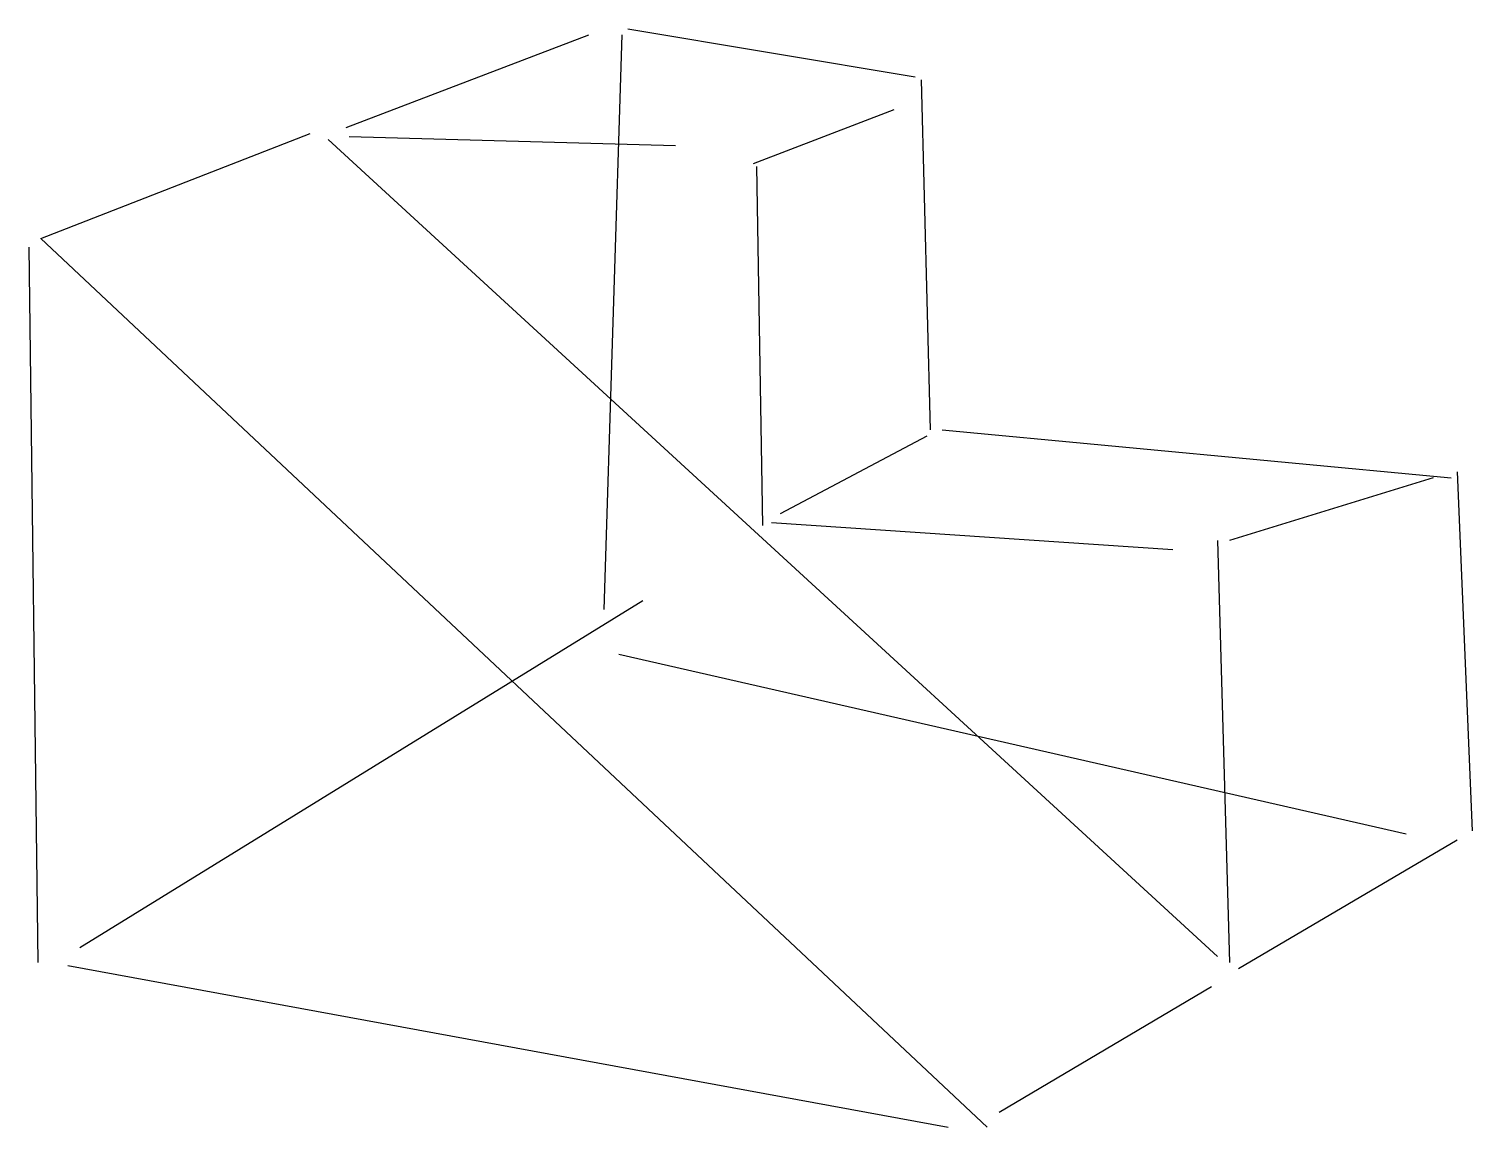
# Model space of a CAD drawing. Header units: metres. Extents: x -81 to 127, y 136 to 295.
import ezdxf

# ---------------------------------------------------------------- set-up
doc = ezdxf.new("R2010")
doc.units = ezdxf.units.M

msp = doc.modelspace()

# ---------------------------------------------------------------- linework, layer by layer
at = {"color": 0, "linetype": 'CONTINUOUS'}
for p, q in [((-35.027129, 280.504732), (-0.071924, 293.88265)), ((4.675079, 293.88265), (2.085804, 211.025868)), ((5.53817, 294.745741), (46.966562, 287.841009)), ((47.829653, 287.409464), (49.12429, 236.918612)), ((23.663091, 275.326183), (43.945741, 283.094006)), ((-79.044795, 264.537539), (-40.205678, 279.64164)), ((-37.616404, 278.778549), (90.552681, 160.966562)), ((-34.595584, 279.210095), (12.442902, 277.915457)), ((24.094637, 274.894637), (24.957729, 223.109148)), ((-79.044795, 264.537539), (57.323659, 136.368454)), ((-80.770978, 263.242902), (-79.476341, 160.10347)), ((27.547003, 224.835331), (48.692744, 236.055521)), ((50.850473, 236.918612), (124.213249, 230.01388)), ((121.623975, 230.01388), (92.278864, 220.95142)), ((125.076341, 230.876972), (127.234069, 179.091483)), ((26.252366, 223.540694), (84.079495, 219.656782)), ((90.552681, 220.95142), (92.278864, 160.10347)), ((-73.4347, 162.261199), (7.695899, 212.320505)), ((4.243533, 204.552681), (117.740063, 178.659937)), ((93.573502, 159.240379), (125.076341, 177.796845)), ((-75.160883, 159.671924), (51.713565, 136.368454)), ((59.049842, 138.526183), (89.68959, 156.651104))]:
    msp.add_line(p, q, dxfattribs=at)

doc.saveas('drawing.dxf')
